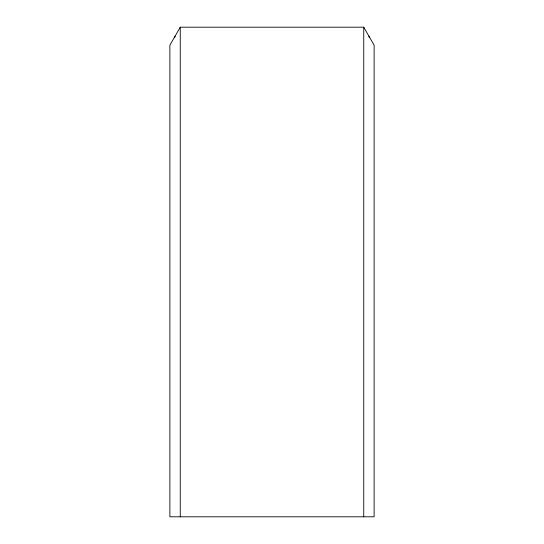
<?xml version="1.0" encoding="UTF-8"?>
<svg xmlns="http://www.w3.org/2000/svg" width="544" height="544" viewBox="0 0 544 544"><rect width="100%" height="100%" fill="white"/><g stroke="black" fill="none" stroke-linecap="round" stroke-linejoin="round"><path stroke-width="0.82" d="M174.692 37.74L175.066 36.176M180.254 27.2L169.884 45.159L169.884 516.8L374.116 516.8L374.116 45.159L363.746 27.2L180.254 27.2L180.254 516.8M368.934 36.176L369.308 37.74M363.746 27.2L363.746 516.8"/></g></svg>
